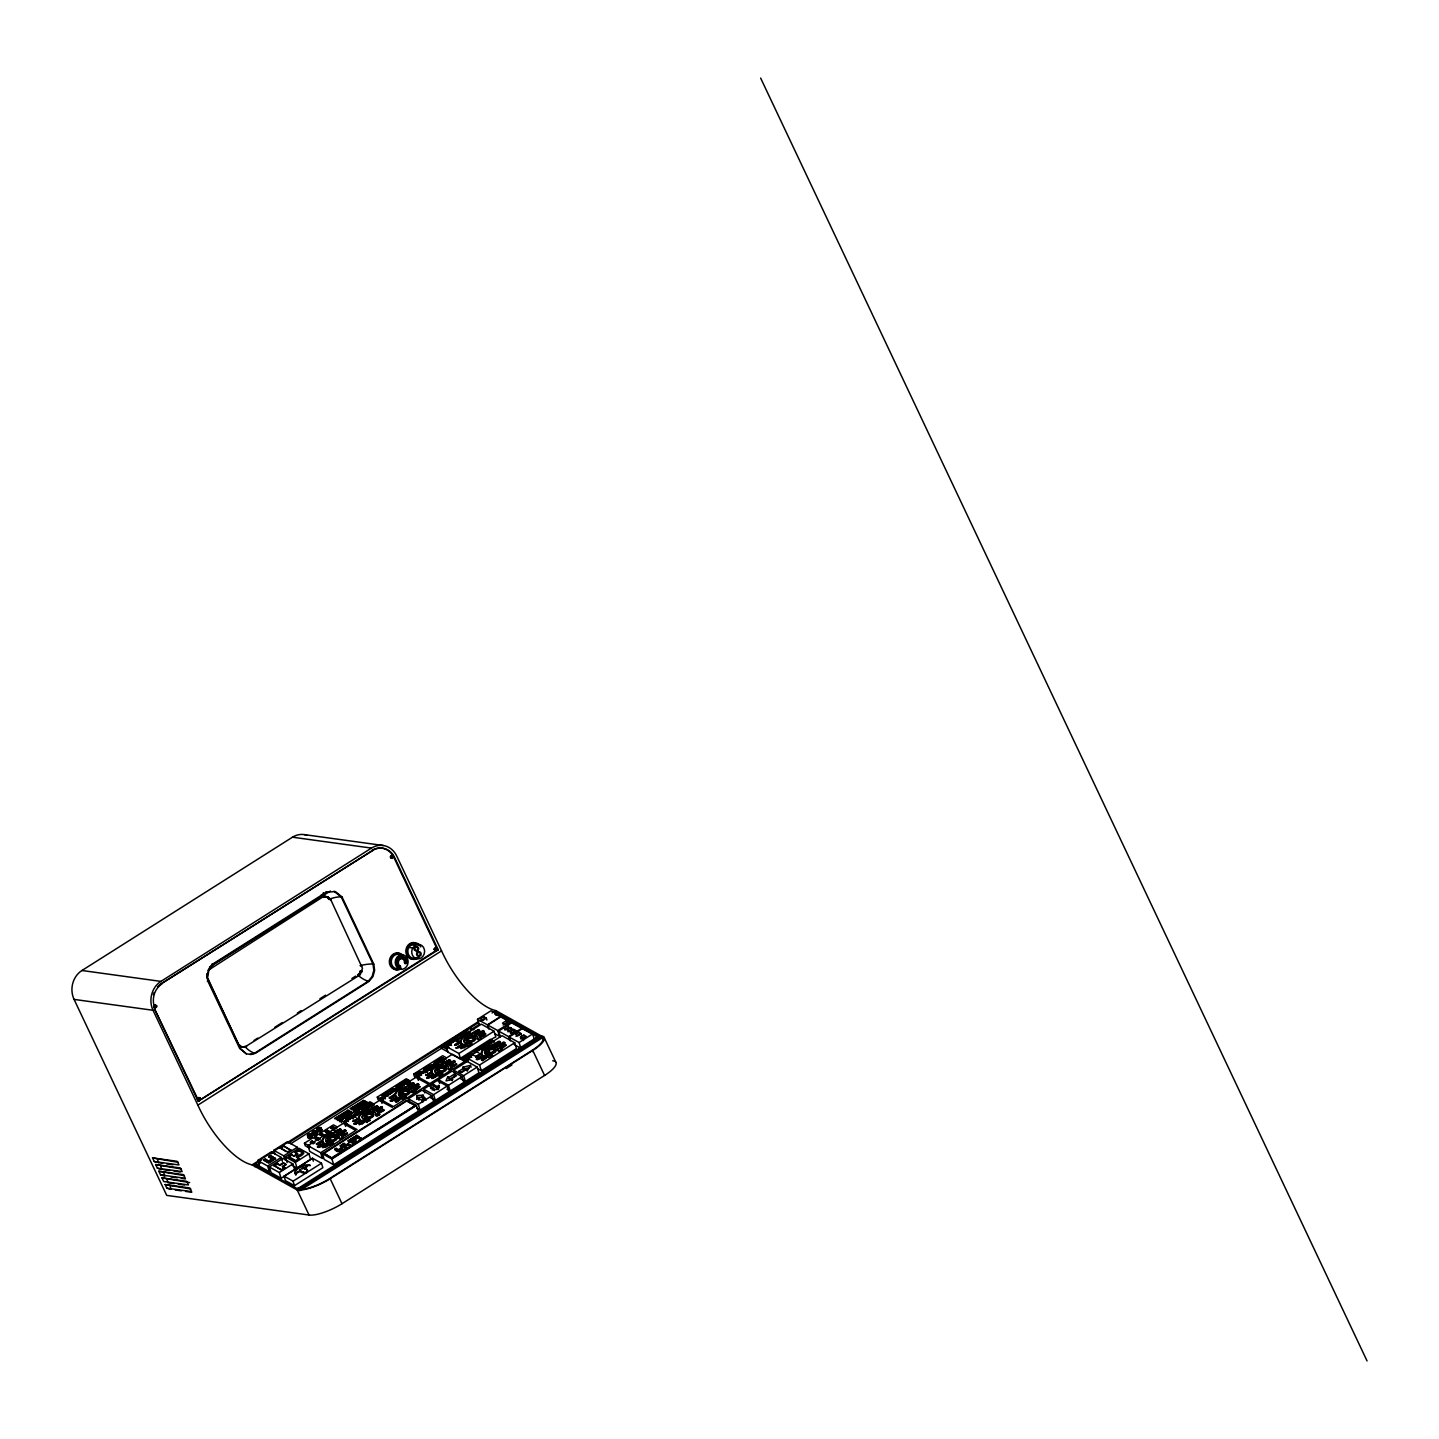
<?xml version="1.0" encoding="UTF-8"?>
<svg xmlns="http://www.w3.org/2000/svg" width="1439" height="1439" viewBox="0 0 1439 1439"><rect width="100%" height="100%" fill="white"/><g stroke="black" fill="none" stroke-linecap="round" stroke-linejoin="round"><path stroke-width="1.5" d="M207.036 976.667L208.727 968.915L212.594 964.166L326.257 892.198L335.359 891.568L342.032 896.965L373.78 964.148L374.644 970.39L372.971 976.541L369.103 981.326L255.423 1053.294L251.285 1054.445L246.339 1053.834L239.665 1048.455L207.918 981.29L207.036 976.667L240.403 1048.599L246.339 1053.834M207.774 976.757L208.835 970.48L213.332 964.238L330.394 891.047M249.864 1054.481L254.649 1053.15L368.312 981.182L372.161 976.415L373.834 970.282L372.989 964.058L341.223 896.893L333.974 891.245M537.556 1037.285C534.013 1040.757 536.297 1035.037 538.42 1037.357M537.682 1038.239L538.456 1036.853L535.794 1038.256M322.588 1140.03C309.637 1147.009 321.185 1144.976 322.624 1139.382A9.983 5.306 -17.3 0 1 333.021 1132.781L340.216 1128.86L341.529 1130.119M322.786 1140.659L322.822 1140.012A9.983 5.306 -17.3 0 1 333.218 1133.428L340.216 1128.86M359.264 1117.563L353.167 1121.431L359.264 1117.563L359.102 1116.286A9.983 5.306 -17.3 0 1 369.499 1109.685L376.694 1105.764C382.54 1107.868 363.977 1113.408 377.809 1106.393M395.419 1093.928C382.45 1100.889 393.998 1098.856 395.437 1093.262A9.983 5.306 -17.3 0 1 405.852 1086.679L413.047 1082.758C418.875 1084.862 400.33 1090.402 414.144 1083.387M395.617 1094.557L395.635 1093.91A9.983 5.306 -17.3 0 1 406.05 1087.326L413.047 1082.758M432.006 1071.515L425.89 1075.383L432.006 1071.515L431.826 1070.22A9.983 5.306 -17.3 0 1 442.241 1063.637L449.418 1059.716L450.731 1060.975M460.84 1040.793C447.871 1047.772 459.419 1045.739 460.858 1040.145A9.983 5.306 -17.3 0 1 471.273 1033.544L478.468 1029.622L479.781 1030.882M461.038 1041.422L461.056 1040.775A9.983 5.306 -17.3 0 1 471.47 1034.191L478.468 1029.622M481.705 1052.952L475.589 1056.82L481.705 1052.952L481.525 1051.657A9.983 5.306 -17.3 0 1 491.94 1045.074L499.117 1041.152C504.963 1043.257 486.4 1048.797 500.232 1041.764M312.677 1132.763L315.033 1133.428L316.526 1131.252A2.284 1.223 -17.3 0 0 313.162 1131.198A2.284 1.223 -17.3 0 0 313.036 1133.284L316.184 1131.378A1.943 1.025 -17.3 0 0 313.342 1131.324A1.943 1.025 -17.3 0 0 313.234 1133.087A1.943 1.025 -17.3 0 0 316.148 1131.899C312.677 1130.281 317.533 1132.655 314.889 1133.446L312.659 1132.691L314.547 1131.396L315.249 1133.338L312.785 1132.403L315.681 1131.899M321.293 1128.752A2.284 1.223 -17.3 0 1 317.839 1130.155A2.284 1.223 -17.3 0 1 317.965 1128.068A2.284 1.223 -17.3 0 1 321.329 1128.122C321.67 1132.151 317.156 1127.618 317.551 1130.065A2.284 1.223 -17.3 0 0 318.81 1131.486A2.284 1.223 -17.3 0 0 321.688 1130.029M426.124 1100.187L422.4 1098.119L421.807 1096.194L423.498 1095.115L417.004 1095.529L416.716 1099.414L418.407 1098.335L422.131 1100.421L422.742 1102.346M433.697 1088.675L429.955 1086.589L433.355 1084.448L437.078 1086.517L438.769 1085.456L438.499 1089.323L431.988 1089.737L433.697 1088.675L434.29 1090.582M206.874 973.627L207.198 977.836L238.532 1044.12L241.41 1046.711L244.486 1047.25L359.534 975.192L362.502 968.339L330.718 899.609L327.84 897.019L323.577 896.191L320.627 896.803L209.626 967.08M153.685 1006.814L155.124 1005.177M495.07 1013.793L495.502 1011.815L538.852 1036.008L297.531 1188.794L254.181 1164.601L261.718 1159.834M303.323 1172.785A2.374 1.259 -17.3 0 0 306.705 1172.497A2.374 1.259 -17.3 0 0 306.993 1170.465A2.86 1.529 -17.3 0 0 304.726 1169.205L305.068 1167.443A4.461 2.374 -17.3 0 1 309.853 1165.194L310.051 1165.842M304.726 1169.205L305.266 1168.072A4.461 2.374 -17.3 0 1 307.011 1166.705M311.346 1135.029L311.382 1134.49A1.943 1.025 -17.3 0 0 308.522 1134.454A1.943 1.025 -17.3 0 0 308.414 1136.216A1.943 1.025 -17.3 0 0 311.346 1135.029L307.892 1136.27M308.27 1135.677L310.23 1136.558L311.705 1134.382A2.284 1.223 -17.3 0 0 308.342 1134.328A2.284 1.223 -17.3 0 0 308.216 1136.414A2.284 1.223 -17.3 0 0 311.669 1135.011L308.54 1134.993L308.63 1136.684A2.105 1.115 -17.3 0 0 308.54 1138.087A2.105 1.115 -17.3 0 0 311.166 1137.817L311.921 1135.479M311.957 1136.288L312.083 1135.749A2.284 1.223 -17.3 0 0 311.184 1135.083M318.253 1130.065A2.105 1.115 -17.3 0 0 318.091 1131.612A2.105 1.115 -17.3 0 0 320.717 1131.324L321.131 1131.054A2.105 1.115 -17.3 0 0 321.599 1129.759L321.545 1129.219M321.581 1130.029L321.706 1129.489A2.284 1.223 -17.3 0 0 318.685 1129.165M154.315 1008.019L153.883 1005.861L155.484 1005.124M301.83 1168.396C304.438 1166.633 305.194 1168.558 301.92 1168.936M447.763 1076.786L446.018 1080.869L452.745 1079.574L451.504 1078.872L456.595 1075.653L454.094 1074.267L449.022 1077.487L447.763 1076.786L449.616 1079.394L454.706 1076.174L454.094 1074.267M299.168 1189.28C301.596 1186.653 294.473 1190.449 298.7 1188.506M464.761 1069.825L462.908 1067.198L470.481 1065.364L467.891 1069.986L466.65 1069.285L461.559 1072.505L459.059 1071.12L464.149 1067.9L464.761 1069.825L459.671 1073.044L459.059 1071.12M300.697 1169.925C298.826 1168.468 300.121 1173.037 300.355 1169.17M198.168 1101.249C202.629 1097.273 198.834 1100.673 198.168 1101.249L438.247 949.812L394.556 857.374A18.437 16.225 -82.1 0 0 372.593 850.503L161.312 983.7A18.437 16.225 -82.1 0 0 157.84 986.614M417.202 957.385A7.285 6.404 -82.1 0 1 408.784 947.402L411.23 944.757A7.285 6.404 -82.1 0 1 417.652 944.793M412.741 947.941L415.187 945.297A7.285 6.404 -82.1 0 1 424.433 949.776L424.595 951.647A7.285 6.404 -82.1 0 1 414.738 957.888L413.443 956.719A7.285 6.404 -82.1 0 1 412.741 947.941L408.784 947.402M436.251 950.495L436.826 948.355L393.8 857.266A18.437 16.225 -82.1 0 0 371.856 850.395M208.133 970.336L322.606 897.073L326.329 896.551M255.566 1166.22L257.851 1164.799L255.423 1166.327M496.995 1015.286L496.941 1013.65L495.771 1015.179M320.789 1131.558L321.652 1129.183M391.462 855.486C387.163 859.874 396.84 851.618 390.437 857.392M392.379 858.166C395.527 854.604 387.775 858.471 392.415 858.381M317.857 1129.057L321.005 1129.489L317.461 1129.561M313.864 1132.925A2.105 1.115 -17.3 0 0 313.126 1134.651A2.105 1.115 -17.3 0 0 315.914 1134.454L316.328 1134.184A2.105 1.115 -17.3 0 0 315.573 1132.457M311.184 1137.655L311.633 1137.368A2.105 1.115 -17.3 0 0 311.561 1135.911M316.004 1134.526L316.544 1132.511M555.238 1061.622A26.298 7.465 -25.3 0 1 544.59 1075.455L341.996 1203.724A26.298 7.465 -25.3 0 1 309.043 1215.02L166.726 1195.395L74.073 999.403A21.225 18.671 -82.1 0 1 81.951 970.498L292.495 837.192A21.225 18.671 -82.1 0 1 306.759 835.178M160.916 981.398L371.46 848.093A21.225 18.671 -82.1 0 1 396.714 855.989L441.557 950.855A61.805 23.636 57.7 0 0 495.825 1010.592L540.902 1035.738A26.298 7.465 -25.3 0 1 532.772 1050.452L330.179 1178.721A26.298 7.465 -25.3 0 1 297.225 1190.017L252.131 1164.87A61.805 23.636 57.7 0 1 197.88 1105.134L153.038 1010.286A21.225 18.671 -82.1 0 1 160.916 981.398L81.951 970.498M161.312 983.7L372.593 850.503M153.757 1007.246L156.563 1005.753L155.106 1005.07M156.347 1006.059C151.185 1011.131 160.718 1004.008 154.639 1008.181M154.297 1007.642L156.725 1006.113M390.617 857.752L393.405 856.259L392.056 858.328M254.073 1040.433L257.833 1038.059M274.777 1027.338L282.296 1022.571M297.351 1013.038L301.111 1010.646M319.926 998.738L325.574 995.176M351.907 978.484L355.667 976.11M396.66 965.515A5.702 5.019 -82.1 0 0 397.883 966.828L400.618 967.044L400.186 966.127A4.047 3.544 -82.1 0 1 398.567 961.216A4.047 3.544 -82.1 0 1 402.722 958.572A4.047 3.544 -82.1 0 1 405.42 962.817L405.852 963.716L406.733 961.989A5.702 5.019 -82.1 0 0 399.376 957.205A5.702 5.019 -82.1 0 0 398.873 966.954L400.618 967.044M404.863 963.59L407.165 962.889M198.816 1097.507C202.791 1098.209 194.733 1101.087 198.816 1097.615M435.657 947.653C429.002 951.827 443.212 946.646 434.848 950.495M198.906 1101.339L154.477 1008.811L197.629 1100.044L200.255 1098.191M197.629 1100.044L200.417 1098.551M199.697 1100.205L435.909 950.657M197.88 1105.134L441.557 950.855M477.496 1019.316L491.059 1010.718L501.006 1016.276L487.443 1024.856L477.496 1019.316L479.277 1025.072M486.31 1018.164L483.828 1016.779L480.428 1018.938L482.91 1020.323L486.31 1018.164L486.904 1020.089M257.707 1160.482L267.654 1166.04L269.453 1171.778L259.506 1166.238L257.707 1160.482L271.287 1151.884L281.235 1157.442L282.422 1161.273M274.957 1154.15L273.77 1150.319L287.35 1141.721L297.279 1147.261L298.485 1151.11M252.131 1164.87L280.479 1146.937M284.256 1144.545L478.809 1021.348M492.048 1012.984L495.825 1010.592M285.893 1151.542L280.101 1147.782L283.501 1145.642L291.146 1150.445M440.982 1045.973L446.845 1049.265L447.655 1051.819L441.773 1048.527L440.982 1045.973L469.977 1027.626L473.899 1029.802M271.162 1153.862L274.921 1151.47M288.124 1143.124L478.539 1022.553M481.022 1020.845L484.421 1018.704L483.828 1016.779M280.299 1148.43L283.699 1146.271L289.293 1149.401M442.618 1045.811L445.532 1045.29L443.914 1047.07L442.618 1045.811L443.914 1047.07M447.007 1045.559L444.291 1047.268L447.007 1045.559L445.335 1044.102L447.151 1042.951L451.558 1045.416M451.54 1042.681L450.065 1041.872L448.248 1043.005L449.867 1041.224C452.062 1044.858 456.954 1037.663 451.342 1042.052M450.767 1040.649L453.681 1040.127L452.08 1041.908L450.767 1040.649L452.08 1041.908M453.483 1038.94C461.577 1042.627 449.849 1039.893 455.3 1037.789L456.972 1039.246L457.674 1038.023L456.217 1037.213L458.016 1036.062L461.164 1038.346M462.962 1037.195L459.832 1034.911L461.649 1033.778L464.221 1034.659L462.549 1033.202L464.365 1032.051L466.038 1033.508L466.74 1032.303L465.265 1031.475L467.081 1030.324L470.211 1032.608M273.86 1159.906L268.769 1163.144L263.787 1160.356L265.28 1158.647C268.032 1163.989 277.133 1158.233 268.679 1156.506L270.37 1155.427L275.551 1158.845L270.37 1155.427M442.816 1046.459L445.73 1045.919M445.532 1044.732L447.349 1043.581L450.281 1045.218M450.965 1041.296L453.879 1040.757M453.681 1039.57L455.497 1038.418L456.972 1039.246M456.217 1037.213L458.016 1036.062M460.03 1035.558L461.847 1034.407L463.322 1035.235M462.549 1033.202L466.038 1033.508M465.265 1031.475L467.081 1030.324M263.787 1160.356L265.478 1159.294L269.219 1161.363M268.679 1156.506L270.568 1156.057M443.716 1046.423L445.532 1045.29M451.882 1041.26L453.681 1040.127M254.181 1164.601L254.775 1166.525L260.459 1162.928M290.696 1143.771L441.953 1048.006M456.775 1038.598L457.674 1038.023M463.106 1034.587L464.024 1034.011M465.84 1032.86L466.74 1032.303M470.319 1030.054L479.781 1024.064M255.656 1166.471L258.085 1164.924L256.933 1166.453M481.058 1048.815L479.583 1047.448L460.678 1059.248L448.015 1052.179L446.234 1046.423L481.399 1024.172L494.045 1031.223L495.843 1036.979C488.774 1039.246 482.605 1050.362 482.173 1045.595M448.464 1046.369L447.565 1046.944L448.266 1045.739M456.433 1040.577L460.966 1037.699M464.581 1035.414L468.215 1033.112M458.807 1040.271L456.99 1041.422L458.609 1039.624M312.281 1136.378L312.029 1135.443A2.284 1.223 -17.3 0 0 311.13 1134.867L308.306 1136.648L307.838 1135.821L310.176 1134.454L310.842 1136.234M269.021 1160.733L272.403 1158.575M308.054 1136.486L311.184 1134.831M312.857 1133.356L315.986 1132.025M318.253 1130.424L320.807 1128.572M364.355 1100.763L350.037 1108.839L363.527 1100.295L369.283 1103.515M318.361 1130.352L321.095 1128.626L317.839 1129.741M308.648 1136.756L311.561 1135.353L309.961 1134.957A2.284 1.223 -17.3 0 0 307.748 1136.666A2.284 1.223 -17.3 0 0 309.439 1137.727A2.284 1.223 -17.3 0 0 312.065 1136.288M263.589 1159.726L268.571 1162.496L275.353 1158.197M365.182 1101.213L351.692 1109.757L365.992 1101.68M307.838 1135.821L310.069 1136.576L311.4 1135.227M280.101 1147.782L287.566 1151.955L290.948 1149.797M454.742 1044.642L455.857 1045.272L460.786 1042.142L462.153 1044.408L457.602 1047.286M484.224 1031.673L478.575 1035.253L484.224 1031.673L483.198 1031.097L477.64 1034.605L474.852 1034.011L479.583 1030.252M487.803 1025.036L501.366 1016.438L511.313 1021.978L497.732 1030.576L487.803 1025.036L488.99 1028.867M366.819 1102.13L353.328 1110.674L367.647 1102.598M460.786 1042.142L455.857 1045.272M474.852 1034.011L478.126 1031.925M267.654 1166.04L281.235 1157.442M273.77 1150.319L283.717 1155.859L297.279 1147.261M309.169 1147.944L305.248 1145.768L304.456 1143.214L333.452 1124.848L337.374 1127.043M341.727 1122.672L340.935 1120.118L369.931 1101.752L373.852 1103.947M392.289 1107.364L378.079 1099.666L377.288 1097.112L406.284 1078.746L410.187 1080.923M415.961 1077.289L380.813 1099.558L393.459 1106.627L428.624 1084.358L414.468 1076.624L413.677 1074.07L442.654 1055.704L446.576 1057.899M456.091 1048.258L461.955 1043.779M474.654 1033.364L477.442 1033.957L483 1030.45L484.026 1031.026M352.897 1112.905L339.46 1121.413L340.288 1121.862M354.983 1111.592L368.456 1103.047M317.389 1140.156L314.26 1137.889L316.058 1136.738L320.465 1139.202M321.706 1133.932L319.89 1135.083L321.509 1133.302L324.638 1135.569L321.509 1133.302M330.61 1131.899L328.272 1133.284L325.322 1131.648L326.941 1129.849L330.071 1132.133L326.941 1129.849M336.78 1128.878L333.848 1127.223L330.754 1128.194L332.373 1126.413L333.308 1127.457L332.373 1126.413M346.961 1119.686L344.245 1121.413L346.961 1119.686L345.288 1118.229L347.105 1117.078L350.037 1118.715M353.526 1119.038L349.119 1116.574L350.738 1114.793C352.933 1118.427 357.825 1111.214 352.195 1115.603M355.253 1111.915C363.348 1115.621 351.62 1112.887 357.07 1110.764L359.642 1111.663L357.987 1110.206L359.786 1109.055L364.193 1111.502M364.175 1108.785L360.703 1108.48L362.502 1107.328L364.175 1108.785L366.226 1107.49L367.682 1108.318L365.65 1109.613L367.682 1108.318M383.314 1096.68L380.598 1098.407L383.314 1096.68L381.641 1095.223L383.458 1094.072C391.552 1095.457 379.015 1100.241 386.389 1095.709M387.487 1095.781L384.357 1093.496L386.174 1092.345L388.746 1093.244L387.073 1091.769L388.89 1090.636C396.984 1092.021 384.447 1096.788 391.822 1092.273M390.706 1089.485L393.638 1091.122L396.355 1089.395L393.836 1091.751L390.706 1089.485L392.505 1088.334L394.178 1089.791L396.894 1088.064L399.844 1089.719M402.29 1086.409L399.269 1088.316L396.337 1086.679L397.955 1084.898L400.528 1085.779L398.855 1084.322L400.672 1083.171L403.801 1085.456L400.672 1083.171M405.061 1082.901L401.571 1082.596L403.388 1081.444L405.96 1082.344L404.287 1080.869L406.104 1079.736C414.198 1081.121 401.661 1085.887 409.036 1081.373M418.785 1074.214L415.313 1073.908L417.112 1072.757L418.785 1074.214L421.501 1072.487L422.976 1073.314L421.303 1071.857L418.587 1073.566M418.03 1072.181L420.943 1071.641L419.325 1073.44L418.03 1072.181L419.325 1073.44M425.135 1070.202L422.418 1071.911L425.135 1070.202L423.462 1068.745L425.278 1067.594C433.373 1068.979 420.836 1073.746 428.21 1069.231M426.178 1067.019L429.092 1066.479L427.491 1068.278L426.178 1067.019L427.491 1068.278M434.344 1061.856L437.258 1061.316L435.639 1063.115L434.344 1061.856L435.639 1063.115M437.06 1060.129L439.974 1059.608L438.355 1061.388L437.06 1060.129L438.355 1061.388M439.776 1058.42L442.69 1057.881L441.071 1059.662L439.776 1058.42L441.071 1059.662M360.865 1108.839L364.229 1106.717M269.363 1166.993L282.925 1158.395L292.872 1163.935L294.671 1169.691L281.091 1178.289L271.144 1172.731L269.363 1166.993L279.31 1172.533L281.091 1178.289M287.17 1162.586L285.39 1156.848L298.952 1148.25L308.899 1153.79L310.68 1159.546L297.118 1168.144L292.135 1165.374M314.457 1138.519L316.256 1137.368L319.206 1139.022M325.322 1131.648L327.139 1130.496M330.754 1128.194L332.571 1127.043M345.486 1118.876L347.303 1117.725L350.253 1119.362M349.119 1116.574L350.936 1115.423L352.393 1116.25M355.469 1112.563L357.268 1111.412L358.743 1112.239M357.987 1110.206L359.786 1109.055M381.839 1095.852L383.655 1094.719L386.587 1096.356M384.555 1094.144L386.372 1092.992L387.846 1093.802M387.073 1091.769L389.088 1091.266L392.02 1092.903M390.904 1090.114L392.703 1088.981L394.178 1089.791M396.337 1086.679L398.153 1085.528L399.61 1086.355M398.855 1084.322L400.869 1083.819M404.287 1080.869L406.302 1080.365L409.234 1082.002M418.227 1072.828L421.141 1072.289M423.66 1069.375L425.476 1068.224L428.408 1069.861M426.376 1067.648L429.29 1067.126M434.542 1062.486L437.456 1061.964M437.258 1060.777L440.172 1060.237M439.974 1059.05L442.888 1058.51M455.893 1047.61L456.936 1048.186L463.106 1044.282L465.786 1044.93L462.692 1047.664M330.556 1127.564L333.111 1126.827M366.154 1106.663L370.489 1103.155L374.158 1105.206L372.359 1106.339L370.147 1105.116L369.445 1106.339L370.147 1105.116M419.127 1072.792L420.943 1071.641M427.275 1067.63L429.092 1066.479M435.441 1062.468L437.258 1061.316M438.158 1060.741L439.974 1059.608M440.874 1059.032L442.69 1057.881M458.663 1047.844L463.304 1044.93L465.984 1045.577M310.284 1142.152L312.101 1141.001L315.033 1142.638L313.216 1143.789L310.482 1142.782L312.101 1141.001M358.545 1111.592L359.444 1111.016M363.977 1108.156L370.489 1103.155M387.631 1093.172L388.548 1092.597M393.98 1089.161L396.696 1087.434L399.646 1089.071L397.83 1090.222L396.355 1089.395M399.412 1085.708L400.33 1085.132M404.863 1082.272L405.762 1081.696M427.653 1067.828C440.496 1075.059 417.778 1066.101 432.186 1064.968L435.315 1067.252M433.085 1064.392C448.536 1058.079 426.034 1064.626 436.017 1066.029L438.032 1065.526M443.05 1058.079L438.715 1061.586L443.05 1058.079L446 1059.716M282.368 1166.148L285.048 1168.18L281.648 1170.321L274.004 1165.536L277.385 1163.378L280.083 1165.41L283.465 1163.252L285.947 1164.655L282.566 1166.795L285.947 1164.655M296.686 1157.082L299.366 1159.114L295.984 1161.255L288.519 1157.1L291.721 1154.312C293.628 1158.395 301.309 1153.538 295.103 1152.171L298.503 1150.013C315.141 1153.179 283.195 1163.324 303.467 1152.783M334.963 1130.011L332.229 1129.021L333.848 1127.223M427.851 1068.475L432.186 1064.968M274.201 1166.166L277.583 1164.025L280.083 1165.41M288.519 1157.1L291.919 1154.959L294.401 1156.344M295.103 1152.171L298.7 1150.66L303.665 1153.43M444.381 1061.514L441.071 1060.219L444.183 1060.867M461.056 1048.689L465.786 1044.93M485.716 1034.191L479.835 1036.8L484.565 1033.04C489.8 1035.271 470.445 1041.332 485.519 1033.562M319.692 1134.436L322.624 1136.091L324.441 1134.939M325.124 1131L328.074 1132.637L329.873 1131.486M347.321 1120.441C347.698 1119.434 349.551 1122.69 347.519 1121.089M354.57 1115.855L353.868 1117.06L354.57 1115.855L356.242 1117.312M358.203 1113.552L360.919 1111.843L362.394 1112.653M396.139 1086.031L399.071 1087.686L403.604 1084.808M420.26 1075.041L422.778 1072.667M430.927 1067.504C433.751 1066.929 428.912 1068.134 432.402 1068.332M436.575 1064.698L437.276 1063.493L438.751 1064.32M307.982 1145.66L343.148 1123.409L355.811 1130.46L320.645 1152.729L307.982 1145.66L309.763 1151.416L322.426 1158.485L320.645 1152.729M345.648 1126.413L344.461 1122.564L379.626 1100.313M417.184 1076.516L452.35 1054.265L465.013 1061.316L429.847 1083.585L417.184 1076.516L418.389 1080.347M460.84 1048.06L467.333 1045.074C468.52 1047.844 474.276 1044.192 470.481 1043.077A7.069 3.759 -17.3 0 1 463.898 1040.181A7.069 3.759 -17.3 0 1 472.01 1035.055A7.069 3.759 -17.3 0 1 477.28 1038.778L478.755 1040.127M508.381 1022.356L505.88 1020.971L502.499 1023.129L504.981 1024.514L508.381 1022.356L508.974 1024.28M463.826 1048.06L467.531 1045.721L468.808 1046.441M279.885 1164.763L283.267 1162.622L285.749 1164.007M294.204 1155.697L297.585 1153.556M328.991 1133.68L330.808 1132.547M408.694 1083.333L410.709 1082.83M468.61 1045.793L471.776 1043.797M478.557 1039.498L481.453 1038.418L480.176 1037.699M503.092 1025.036L506.474 1022.895L505.88 1020.971M446.234 1046.423L458.897 1053.492L494.045 1031.223M359.3 1116.916A9.983 5.306 -17.3 0 1 369.697 1110.332L376.892 1106.411L378.007 1107.023M432.024 1070.868A9.983 5.306 -17.3 0 1 442.439 1064.284L449.418 1059.716M316.49 1143.897L317.605 1144.509L322.534 1141.379C328.632 1145.84 307.334 1151.002 323.703 1143.016M345.99 1130.91L340.323 1134.49L345.99 1130.91L344.946 1130.334L339.388 1133.842L336.6 1133.248L341.331 1129.489M352.969 1120.801L354.084 1121.413L359.013 1118.283C365.11 1122.744 343.813 1127.906 360.182 1119.92M389.303 1097.777L390.419 1098.407L395.347 1095.277C401.463 1099.738 380.148 1104.882 396.534 1096.896M425.692 1074.735L426.807 1075.365L431.736 1072.235C437.852 1076.696 416.537 1081.858 432.923 1073.872M455.192 1061.766L449.544 1065.346L455.192 1061.766L454.166 1061.173L448.608 1064.698L445.802 1064.105L450.533 1060.345M322.534 1141.379L317.605 1144.509M336.6 1133.248L339.874 1131.162M359.013 1118.283L354.084 1121.413M395.347 1095.277L390.419 1098.407M431.736 1072.235L426.807 1075.365M445.802 1064.105L449.094 1062.018M498.631 1031.079L512.212 1022.481L522.141 1028.022L508.579 1036.62L498.631 1031.079L500.412 1036.817M507.733 1026.043L508.327 1027.968L504.945 1030.108L504.352 1028.201L507.733 1026.043L510.827 1029.353M274.004 1165.536L281.45 1169.691L284.85 1167.551M288.322 1156.452L295.786 1160.625L299.168 1158.467M336.402 1132.601L339.19 1133.213L344.748 1129.687L345.792 1130.263M372.881 1109.505L375.669 1110.117L381.227 1106.591L382.27 1107.167L378.691 1110.206M409.216 1086.499L412.022 1087.093L417.58 1083.585C423.264 1085.797 403.028 1092.147 418.605 1084.161M445.604 1063.457L448.41 1064.051L453.951 1060.543L454.994 1061.119M373.079 1110.153L375.867 1110.746L381.425 1107.239L382.468 1107.814M409.413 1087.147L412.22 1087.74L417.778 1084.215L418.803 1084.79M279.31 1172.533L292.872 1163.935M285.39 1156.848L295.319 1162.388L308.899 1153.79M317.641 1146.847L318.685 1147.423L324.854 1143.519C334.927 1144.437 313.054 1151.83 327.534 1144.167M354.12 1123.751L355.163 1124.327L361.333 1120.423L364.013 1121.071L360.919 1123.805M377.738 1112.041L376.604 1110.746L382.27 1107.167M390.473 1100.745L391.498 1101.321L397.668 1097.417C407.759 1098.317 385.868 1105.728 400.366 1098.065M426.861 1077.703L427.887 1078.279L434.056 1074.375C444.129 1075.275 422.257 1082.686 436.737 1075.023M327.732 1144.814L325.052 1144.167L318.685 1147.423M364.211 1121.718L361.531 1121.071L355.163 1124.327M400.564 1098.694L397.866 1098.047L391.498 1101.321M436.934 1075.67L434.254 1075.005L427.887 1078.279M466.272 1062.324L462.351 1060.147L461.559 1057.593L490.555 1039.228L494.476 1041.422M510.215 1027.428L506.834 1029.587L504.352 1028.201M481.759 1046.621L480.518 1047.412L481.561 1045.991L483.216 1047.448L481.561 1045.991M510.845 1027.788L511.439 1029.694L508.039 1031.853L507.445 1029.928L510.845 1027.788L513.921 1031.079M347.267 1132.799L341.385 1135.407L347.465 1133.428L341.924 1136.936L347.465 1133.428M359.282 1124.848L364.013 1121.071M383.943 1110.35L382.81 1109.181L377.863 1112.311L383.943 1110.35L380.256 1112.671M419.145 1086.175C402.488 1097.651 428.606 1080.023 416.591 1089.665M456.469 1063.655L450.605 1066.245L456.667 1064.284L451.127 1067.792L456.667 1064.284M462.585 1057.989L465.499 1058.672L464.437 1056.82L467.333 1057.503L465.876 1056.694M466.488 1056.298C468.251 1057.809 465.193 1052.557 471.74 1057.233M469.762 1054.211L471.219 1055.039L468.52 1055.003L471.255 1055.992M478.557 1048.869L480.878 1048.707L479.655 1049.481L478.36 1048.24L479.655 1049.481M482.371 1046.243L485.68 1045.883L483.594 1045.451M490.285 1045.703L486.076 1043.887L488.774 1043.923L487.299 1043.113M487.911 1042.717C491.904 1044.03 485.267 1042.034 489.152 1041.944L491.239 1042.376L489.152 1041.944M479.457 1048.851L480.68 1048.078M322.606 1147.297L329.081 1144.311C330.268 1147.081 336.024 1143.429 332.247 1142.314A7.069 3.759 -17.3 0 1 325.646 1139.418A7.069 3.759 -17.3 0 1 333.758 1134.292A7.069 3.759 -17.3 0 1 339.028 1138.015C340.18 1140.677 345.378 1137.386 341.727 1136.306M359.084 1124.201L365.56 1121.215L367.053 1122.582M373.025 1111.897A7.069 3.759 -17.3 0 1 375.705 1115.549L377 1116.286L379.698 1114.577L378.205 1113.21L383.745 1109.703M395.419 1101.195L401.895 1098.209L403.388 1099.558M414.738 1090.834L420.08 1086.697M431.808 1078.153L438.283 1075.167C439.471 1077.937 445.245 1074.285 441.449 1073.17A7.069 3.759 -17.3 0 1 434.848 1070.274A7.069 3.759 -17.3 0 1 442.978 1065.148A7.069 3.759 -17.3 0 1 448.231 1068.871C449.382 1071.533 454.598 1068.242 450.929 1067.162M465.912 1057.647L465.499 1058.672M471.021 1054.391L474.906 1052.7M477.172 1050.506L475.697 1049.697L477.172 1050.506L480.86 1048.168M325.592 1147.297L329.279 1144.958L330.574 1145.678M362.052 1124.201L365.56 1121.215M395.617 1101.824L396.552 1102.346L401.895 1098.209M468.089 1061.784L466.884 1057.953L502.049 1035.684L514.712 1042.753L516.493 1048.509L481.346 1070.76L477.712 1068.745M330.376 1145.03L333.524 1143.034M340.323 1138.735L343.022 1137.026M366.837 1121.934L370.201 1120.567L368.924 1119.848A7.069 3.759 -17.3 0 1 363.204 1115.261M370.003 1119.938L368.726 1119.218A7.069 3.759 -17.3 0 1 362.124 1116.322A7.069 3.759 -17.3 0 1 370.237 1111.196A7.069 3.759 -17.3 0 1 375.507 1114.919L379.698 1114.577M403.19 1098.928L406.553 1097.561L405.258 1096.842A7.069 3.759 -17.3 0 1 398.657 1094.755A7.069 3.759 -17.3 0 1 403.981 1089.449M406.356 1096.932L405.061 1096.212A7.069 3.759 -17.3 0 1 398.459 1093.316A7.069 3.759 -17.3 0 1 406.589 1088.172A7.069 3.759 -17.3 0 1 411.842 1091.913L416.033 1091.553M439.579 1075.886L442.744 1073.89M449.526 1069.591L452.224 1067.882M507.445 1029.928L509.946 1031.313L513.327 1029.173M462.8 1058.636L467.207 1061.083L468.43 1060.309L466.758 1058.852L470.823 1057.251M472.496 1055.219L474.582 1055.65M484.691 1048.258L487.155 1046.711M490.735 1043.887L491.958 1043.095M513.957 1029.515L510.557 1031.673L513.039 1033.058L516.439 1030.9L517.033 1032.824L513.957 1029.515L516.439 1030.9M466.956 1059.5L470.661 1057.161M284.059 1176.149L312.425 1158.179L321.473 1163.234L322.858 1167.695L294.473 1185.664L285.444 1180.628L284.059 1176.149L293.088 1181.185L294.473 1185.664M468.43 1060.309L467.207 1061.083M409.539 1102.634L408.352 1098.784L421.915 1090.204L431.862 1095.745L433.661 1101.501L420.08 1110.099L416.77 1108.246M424.811 1092.956L423.624 1089.125L437.204 1080.527L447.151 1086.067L448.932 1091.823L435.351 1100.421L430.387 1097.651M439.686 1083.531L438.499 1079.7L452.062 1071.102L462.009 1076.66L463.808 1082.416L450.227 1090.996L446.917 1089.143M454.832 1073.944L453.645 1070.112L467.207 1061.514L477.154 1067.072L478.953 1072.828L465.373 1081.409L460.408 1078.638M511.151 1033.58L514.55 1031.439M322.426 1153.736L406.949 1100.223L416.447 1105.512L418.227 1111.268L333.722 1164.781L324.225 1159.474L322.426 1153.736L331.923 1159.025L333.722 1164.781M481.723 1052.305A9.983 5.306 -17.3 0 1 492.138 1045.703L499.315 1041.8L500.43 1042.412M323.631 1153.574L406.769 1100.943L415.241 1105.674L332.103 1158.305L323.433 1152.927L332.103 1158.305M475.392 1056.172L476.507 1056.802L481.435 1053.672C487.551 1058.133 466.236 1063.277 482.623 1055.291M481.435 1053.672L476.507 1056.802M510.323 1040.829L509.136 1036.997L522.699 1028.399L532.646 1033.939L534.427 1039.695M495.304 1044.894L498.11 1045.487L503.65 1041.98C509.352 1044.192 489.116 1050.542 504.693 1042.556M518.849 1032.321L515.468 1034.461L517.95 1035.846L521.35 1033.706L518.849 1032.321L521.943 1035.612M334.891 1149.113L336.132 1148.34L337.248 1148.97L334.891 1149.113L335.287 1150.391L337.643 1150.247M343.291 1146.955L340.701 1146.991L340.306 1145.714L341.547 1144.922L343.291 1146.955L344.533 1146.181L342.77 1144.149L344.011 1143.357L346.673 1145.912L344.011 1143.357M351.134 1142.008L348.544 1142.026L348.13 1140.749L349.371 1139.976L351.134 1142.008L352.357 1141.217L350.612 1139.184L351.836 1138.411L354.102 1139.67L351.638 1141.235L352.033 1142.512M356.027 1138.897L353.436 1138.933L353.041 1137.655L354.264 1136.864L356.027 1138.897L357.25 1138.123L355.505 1136.091L356.746 1135.299L361.657 1139.112L356.746 1135.299M430.549 1088.514L433.948 1086.355L437.672 1088.442L439.381 1087.362L438.769 1085.456M495.502 1045.541L498.308 1046.135L503.848 1042.609L504.891 1043.185M476.561 1059.14L477.586 1059.716L483.756 1055.812C493.829 1056.712 471.956 1064.123 486.436 1056.46M342.896 1145.678L344.407 1144.635M350.72 1140.731L352.231 1139.688L351.836 1138.411M355.631 1137.619L357.142 1136.576M480.878 1058.402L483.954 1056.442L486.634 1057.089M516.061 1036.386L519.443 1034.227M341.241 1149.311L337.553 1151.65L337.158 1150.373L340.845 1148.034L343.525 1150.588L340.845 1148.034M343.813 1146.181L346.457 1148.718L343.813 1146.181L346.277 1144.617M348.31 1143.339L347.483 1145.39L348.31 1143.339L350.972 1145.876M360.416 1139.886L357.771 1137.35L355.289 1138.915L353.041 1137.655M505.233 1044.552C488.558 1056.046 514.694 1038.4 502.679 1048.06M339.712 1151.398L340.539 1149.329L343.13 1149.311M422.4 1098.119L424.091 1097.04L417.598 1097.453L417.004 1095.529M481.507 1059.59L487.983 1056.604L489.476 1057.953M500.628 1048.599C502.643 1051.891 499.549 1045.487 506.168 1045.092M481.705 1060.219L482.641 1060.741L487.983 1056.604M293.088 1181.185L321.473 1163.234M337.158 1150.373L339.406 1151.632L340.935 1150.606L340.539 1149.329M340.306 1145.714L344.838 1148.232L346.062 1147.441M347.087 1144.113L349.335 1145.372L350.576 1144.599M355.127 1141.703L356.368 1140.929L353.994 1141.073L355.523 1142.98M360.02 1138.609L361.261 1137.835M520.432 1037.231L523.832 1035.091L526.314 1036.476L522.915 1038.616L520.432 1037.231L521.026 1039.156L524.426 1036.997L523.832 1035.091M489.278 1057.323L492.642 1055.956L491.347 1055.237A7.069 3.759 -17.3 0 1 484.745 1053.15A7.069 3.759 -17.3 0 1 490.069 1047.844M492.444 1055.309L491.149 1054.589A7.069 3.759 -17.3 0 1 484.547 1051.711A7.069 3.759 -17.3 0 1 492.678 1046.567A7.069 3.759 -17.3 0 1 497.93 1050.308L499.225 1051.028L501.923 1049.319M331.905 1157.658L415.241 1105.674M422.131 1100.421L425.53 1098.281L421.807 1096.194M466.884 1057.953L479.547 1065.022L514.712 1042.753M331.923 1159.025L416.447 1105.512M408.352 1098.784L418.299 1104.343L431.862 1095.745M423.624 1089.125L433.571 1094.665L447.151 1086.067M438.499 1079.7L448.446 1085.258L462.009 1076.66M453.645 1070.112L463.592 1075.67L477.154 1067.072M509.136 1036.997L519.083 1042.538L532.646 1033.939M514.227 1044.588L520.864 1048.294L531.045 1041.854M540.902 1035.738L297.225 1190.017L309.043 1215.02M298.916 1189.423L541.262 1036.692A25.021 7.105 -25.3 0 1 532.124 1050.38L329.585 1178.631A25.021 7.105 -25.3 0 1 299.942 1189.495L298.916 1189.423L299.564 1190.79L541.909 1038.059A25.021 7.105 -25.3 0 1 543.564 1039.3M303.431 1187.319L307.227 1184.927M312.893 1181.329L320.447 1176.544M324.243 1174.152L343.148 1162.172M346.925 1159.78L354.48 1154.995M358.257 1152.603L365.83 1147.818M369.607 1145.408L409.306 1120.279M414.99 1116.682L422.544 1111.897M426.322 1109.505L445.227 1097.525M449.022 1095.133L456.577 1090.348M460.354 1087.956L467.927 1083.171M471.704 1080.779L477.37 1077.181M483.054 1073.584L500.07 1062.827M503.848 1060.417L511.403 1055.632M515.18 1053.24L522.753 1048.455M526.53 1046.063L535.992 1040.073M506.276 1068.529L511.96 1064.932M307.874 1136.198L311.543 1135.029M314.386 1133.5L316.094 1131.558L313.882 1133.662L312.677 1133.087L314.997 1131.324L315.519 1132.619M311.508 1135.425L309.565 1136.63M254.775 1166.525L256.052 1165.77M436.539 950.262L438.247 949.812M494.692 1013.847L496.905 1014.153M315.429 1131.342L316.31 1131.827L313.468 1133.626L313.018 1132.115L314.242 1131.54M463.502 1069.123L469.186 1067.738M319.044 1128.41L321.185 1128.949L317.497 1129.939L319.926 1128.482M495.628 1014.171L538.276 1037.303M256.718 1167.173L258.354 1166.31L258.085 1164.924M391.426 855.27L392.523 855.324M436.269 950.711L435.19 950.657M306.777 1172.443L306.579 1171.814A2.374 1.259 -17.3 0 1 303.251 1172.066A2.86 1.529 -17.3 0 1 300.985 1170.806L299.132 1171.202A4.461 2.374 -17.3 0 0 295.661 1174.17L295.858 1174.818A4.461 2.374 -17.3 0 1 299.33 1171.832L301.183 1171.454A2.86 1.529 -17.3 0 0 301.255 1172.03M327.013 892.27L326.257 892.198A29.284 11.836 62.5 0 0 325.538 892.216M213.332 964.238L212.594 964.166A29.284 10.487 53 0 0 211.875 964.184M342.032 896.965L341.223 896.893A29.284 9.192 -29.8 0 0 328.74 899.339L330.718 899.609M373.78 964.148L372.989 964.058A29.284 7.393 -20.9 0 0 360.074 965.641L362.052 965.911M323.577 896.191L327.84 897.019M304.366 834.62L383.332 845.502M292.495 837.192L371.46 848.093M322.786 896.209L324.764 896.479M322.012 896.335L323.991 896.605M328.542 897.396L325.124 896.479M321.239 896.551L323.217 896.821M329.189 897.864L327.211 897.594L329.783 898.422M322.606 897.073L320.627 896.803A29.284 11.836 62.5 0 1 321.617 894.626M328.344 898.763L330.322 899.033M411.23 944.757L415.187 945.297M434.308 949.722L435.315 947.815L436.988 948.067M396.085 959.975A5.702 5.019 -82.1 0 1 405.744 961.846L406.733 961.989M402.902 958.968A4.047 3.544 -82.1 0 0 397.848 960.407A4.047 3.544 -82.1 0 0 399.197 966.001L400.186 966.127M397.883 966.828L398.873 966.954M398.315 967.728L399.305 967.871M360.218 970.713L362.196 970.983M359.948 971.559L361.926 971.829M359.588 972.368L361.567 972.638M358.635 973.825L360.613 974.095M358.077 974.455L360.056 974.725M359.534 975.192L357.556 974.923A29.284 10.487 53 0 0 368.312 981.182L369.103 981.326M156.563 1005.753L155.466 1005.141M74.073 999.403L153.038 1010.286M246.645 1046.657L244.666 1046.387A29.284 11.836 62.5 0 0 254.649 1053.15L255.423 1053.294M238.73 1046.063L240.709 1046.333M241.41 1046.711L239.432 1046.441L245.26 1047.142M240.169 1046.711L244.486 1047.25M152.534 1157.909L177.267 1161.327L178.994 1164.96L154.261 1161.543L152.534 1157.909L178.148 1162.316M154.261 1161.543L162.661 1163.342M166.78 1163.899L172.968 1164.763M155.7 1164.583L180.415 1167.982L182.141 1171.616L157.409 1168.216L155.7 1164.583L181.296 1168.972M163.758 1169.709L169.946 1170.573M174.065 1171.13L180.235 1171.994M158.848 1171.238L183.562 1174.656L185.289 1178.289L160.556 1174.872L158.848 1171.238L184.444 1175.645M171.025 1176.94L177.213 1177.804M181.332 1178.361L185.451 1178.937M161.995 1177.893L186.728 1181.311L188.437 1184.945L163.704 1181.545L161.995 1177.893L189.66 1182.588M174.173 1183.613L167.985 1182.768L166.978 1179.458M178.292 1184.189L184.48 1185.034M165.143 1184.567L189.876 1187.984L191.585 1191.618L166.852 1188.2L165.143 1184.567L190.739 1188.974M175.27 1189.999L181.44 1190.844M185.577 1191.42L191.747 1192.265M435.657 947.564L436.719 947.815M199.068 1100.727L198.096 1100.259M208.655 981.416L207.918 981.29A29.284 7.393 -20.9 0 1 207.27 981.128M157.409 1168.216L161.69 1169.439L160.682 1166.13M160.556 1174.872L164.837 1176.095L163.83 1172.803M166.852 1188.2L171.151 1189.423L170.126 1186.132M313.054 1134.795L313.414 1134.939A2.105 1.115 -17.3 0 0 315.986 1134.687L316.4 1134.4A2.105 1.115 -17.3 0 0 316.706 1132.943L316.382 1132.781A2.105 1.115 -17.3 0 0 315.95 1132.691L313.612 1132.061M321.113 1128.698L320.195 1128.626M312.785 1132.403L314.763 1133.015M319.8 1129.201L319.494 1128.23L321.167 1129.021L318.433 1129.669M319.512 1128.302L321.185 1129.093M314.853 1131.504L316.382 1132.223L314.206 1133.069M313.522 1135.047L313.198 1134.867A2.105 1.115 -17.3 0 1 312.983 1134.04M308.234 1135.317L310.32 1136.342M318.181 1128.788L320.321 1129.849M494.548 1033.544L499.531 1036.332L497.732 1030.576M491.041 1041.728C487.371 1041.188 493.271 1039.084 493.937 1042.412M479.978 1037.069L481.256 1037.789M465.463 1032.105L466.938 1032.932M486.076 1043.887L489.008 1045.523M488.181 1045.29C486.85 1042.789 482.101 1044.84 485.483 1045.254M462.746 1033.832L464.221 1034.659M484.493 1047.628L485.968 1048.437M459.832 1034.911L462.764 1036.548M480.32 1046.765L483.27 1048.401M466.848 1037.537A7.069 3.759 -17.3 0 0 464.365 1042.358A7.069 3.759 -17.3 0 0 470.679 1043.707L471.974 1044.426M456.415 1037.843L457.872 1038.67M478.881 1052.934L474.672 1051.1M456.793 1040.775L457.89 1041.386M448.051 1042.376L451.001 1044.012M445.335 1044.102L446.81 1044.912M447.367 1046.315L448.842 1047.124L447.025 1048.276L444.093 1046.639M466.11 1058.277L464.024 1057.845M466.758 1058.852L468.233 1059.68M461.559 1057.593L467.441 1060.867M462.908 1067.198L464.149 1067.9M441.071 1060.219L443.266 1061.442L441.467 1062.594L438.517 1060.957M451.127 1067.792L452.422 1068.511M448.231 1068.871L449.723 1070.22M436.377 1064.069L437.834 1064.878M435.046 1070.922A7.069 3.759 -17.3 0 0 441.647 1073.8L442.942 1074.519M429.685 1070.058L426.771 1070.58L427.869 1071.192M439.776 1076.534L438.283 1075.167M423.462 1068.745L424.937 1069.555M425.494 1070.958L426.969 1071.767L425.153 1072.918L422.221 1071.282M425.692 1071.587L427.167 1072.415M420.062 1074.393L421.537 1075.221M415.313 1073.908L419.72 1076.354M413.677 1074.07L419.54 1077.343M410.511 1082.182L407.597 1082.722M404.485 1081.516L405.96 1082.344M406.32 1083.081L407.992 1084.556L406.518 1083.729M401.571 1082.596L404.521 1084.233M414.54 1090.204L415.835 1090.924M399.053 1084.952L400.528 1085.779M409.378 1088.873A7.069 3.759 -17.3 0 1 412.04 1092.543L413.137 1092.633M415.044 1105.026L406.769 1100.943M387.271 1092.417L388.746 1093.244M384.357 1093.496L388.764 1095.96M381.641 1095.223L383.116 1096.032M383.673 1097.435L385.148 1098.245M383.871 1098.065L385.346 1098.892M380.4 1097.759L383.529 1100.044L380.598 1098.407M377.288 1097.112L383.152 1100.385M369.247 1105.692L371.64 1107.562M365.956 1106.015L369.643 1108.066M378.205 1113.21L379.5 1113.93M367.485 1107.67L366.226 1107.49M365.452 1108.965L367.125 1110.422M360.703 1108.48L365.11 1110.944M358.185 1110.836L359.642 1111.663M362.592 1113.3L360.919 1111.843M354.911 1113.894L357.861 1115.531M353.67 1116.43L355.145 1117.24M348.922 1115.945L353.328 1118.391M345.288 1118.229L346.763 1119.056M340.935 1120.118L346.817 1123.391M344.461 1122.564L357.124 1129.633M332.229 1129.021L335.161 1130.658M352.357 1141.217L350.612 1139.184M351.638 1141.235L353.886 1142.494L352.663 1143.268L348.13 1140.749M341.924 1136.936L343.219 1137.673M344.533 1146.181L342.77 1144.149M325.844 1140.066A7.069 3.759 -17.3 0 0 332.445 1142.944L333.722 1143.663M339.298 1150.121L340.647 1150.858M314.26 1137.889L318.667 1140.336M304.456 1143.214L310.338 1146.487M295.301 1152.801L297.783 1154.186M268.877 1157.136L272.601 1159.222M282.566 1166.795L285.048 1168.18M496.797 1014.135L495.502 1011.815M319.026 1128.338L320.987 1129.435L319.674 1130.263L318.99 1128.716M314.224 1131.468L316.166 1132.565M309.421 1134.669L311.382 1135.749A2.105 1.115 -17.3 0 1 311.508 1137.314L311.094 1137.583A2.105 1.115 -17.3 0 1 308.378 1137.835A2.105 1.115 -17.3 0 1 308.827 1136.18M499.027 1046.135L500.502 1048.329M499.225 1046.783L500.16 1047.412M478.378 1034.605L479.637 1036.17M478.575 1035.253L479.835 1036.8M449.328 1064.698L450.803 1066.893M449.544 1065.346L450.461 1065.993M412.957 1087.74L414.414 1089.935M413.155 1088.388L414.072 1089.017M376.604 1110.746L378.061 1112.941M340.126 1133.842L341.583 1136.037M340.323 1134.49L341.259 1135.137M317.641 1130.155L320.789 1128.896M481.633 1054.319L482.82 1055.938M460.984 1042.789L462.153 1044.408M431.934 1072.882L433.121 1074.501M395.545 1095.924L396.732 1097.543M359.21 1118.93L360.38 1120.549M322.732 1142.026L323.901 1143.645M199.877 1098.155L198.096 1097.723L197.395 1099.486M436.952 948.733L437.492 949.704M296.848 1189.405L298.107 1187.948L299.798 1188.722M760.637 78.066L1367.05 1360.934M544.086 1037.375L555.904 1062.378M540.434 1036.494L541.082 1037.879M532.772 1050.452L544.59 1075.455M532.124 1050.38L532.772 1051.747M405.744 961.846L406.176 962.763M399.197 966.001L399.628 966.9M330.179 1178.721L341.996 1203.724M522.915 1038.616L523.526 1040.541M519.083 1042.538L520.864 1048.294M509.946 1031.313L510.539 1033.238M508.579 1036.62L509.766 1040.451M497.93 1050.308L498.128 1050.938A7.069 3.759 -17.3 0 0 495.448 1047.268M487.443 1024.856L488.63 1028.687M477.28 1038.778L477.478 1039.408A7.069 3.759 -17.3 0 0 474.798 1035.738M469.977 1027.626L470.769 1030.18M479.547 1065.022L481.346 1070.76M470.481 1065.364L471.093 1067.288M466.65 1069.285L467.243 1071.21M458.897 1053.492L460.678 1059.248M463.592 1075.67L465.373 1081.409M451.504 1078.872L452.098 1080.797M449.022 1077.487L449.616 1079.394M448.446 1085.258L450.227 1090.996M437.078 1086.517L437.672 1088.442M433.355 1084.448L433.948 1086.355M433.571 1094.665L435.351 1100.421M418.407 1098.335L419.001 1100.259M418.299 1104.343L420.08 1110.099M380.813 1099.558L382.001 1103.389M357.771 1137.35L358.167 1138.627M355.505 1136.091L355.901 1137.368M354.264 1136.864L354.66 1138.141M349.371 1139.976L349.767 1141.253M349.335 1145.372L349.731 1146.649M344.838 1148.232L345.234 1149.509M341.547 1144.922L341.942 1146.199M339.028 1138.015L339.226 1138.645A7.069 3.759 -17.3 0 0 336.546 1134.993M339.406 1151.632L339.802 1152.909M336.132 1148.34L336.528 1149.617M336.024 1149.743L336.42 1151.02M320.843 1129.345L318.81 1128.68M319.944 1129.651L319.026 1129.615M319.35 1128.572L317.677 1130.227M318.415 1128.86L318.738 1129.867M317.839 1128.985L318.127 1129.939M315.033 1131.989L315.015 1131.917A2.284 1.223 -17.3 0 1 316.85 1132.313L316.85 1132.853M313.666 1132.457L313.612 1133.141M310.86 1134.634L311.166 1135.983L308.63 1135.515M310.914 1135.803L309.187 1134.939M309.781 1135.641L310.069 1136.576M308.791 1135.119L309.367 1136.594M312.425 1158.179L313.36 1161.165M304.528 1168.558A2.86 1.529 -17.3 0 1 306.795 1169.817L306.993 1170.465M303.251 1172.066L303.449 1172.713A2.86 1.529 -17.3 0 1 301.506 1172.335M295.319 1162.388L297.118 1168.144M283.717 1155.859L284.904 1159.69M157.535 1159.474L158.542 1162.766M319.89 1129.363A2.105 1.115 -17.3 0 1 321.599 1129.759M316.814 1132.943A2.284 1.223 -17.3 0 1 314.368 1134.364A2.284 1.223 -17.3 0 1 312.479 1133.536A2.284 1.223 -17.3 0 1 314.35 1131.881M316.472 1131.899A2.284 1.223 -17.3 0 1 313.036 1133.284M311.993 1136.073A2.284 1.223 -17.3 0 1 309.385 1137.512A2.284 1.223 -17.3 0 1 307.694 1136.45A2.284 1.223 -17.3 0 1 310.087 1134.885M402.165 955.496A8.382 7.375 -82.1 0 0 397.02 953.014L395.095 953.284A8.382 7.375 -82.1 0 0 389.501 963.5A8.382 7.375 -82.1 0 0 398.351 969.472M417.184 943.714A8.382 7.375 -82.1 0 1 418.659 945.045M416.662 958.194A8.382 7.375 -82.1 0 1 407.795 956.809A8.382 7.375 -82.1 0 1 406.985 946.7L408.208 944.973A8.382 7.375 -82.1 0 1 415.421 942.851M403.154 955.64A8.382 7.375 -82.1 0 0 398.009 953.158L396.085 953.427A8.382 7.375 -82.1 0 0 390.778 964.688A8.382 7.375 -82.1 0 0 401.139 968.789M401.157 955.208A7.321 6.44 -82.1 0 1 402.452 956.377M400.708 967.871A7.321 6.44 -82.1 0 1 391.282 962.439A7.321 6.44 -82.1 0 1 399.628 954.471M420.764 946.916A8.382 7.375 -82.1 0 0 409.198 945.117L407.974 946.844A8.382 7.375 -82.1 0 0 409.485 957.672A8.382 7.375 -82.1 0 0 419.235 957.025M403.801 959.957A4.047 3.544 -82.1 0 1 404.431 962.673M414.972 946.79A2.105 1.835 -82.1 0 1 417.67 948.355A2.105 1.835 -82.1 0 1 415.277 950.621M414.846 950.406A2.105 1.835 -82.1 0 1 414.27 947.546M418.875 951.863A2.105 1.835 -82.1 0 1 419.576 955.352A2.105 1.835 -82.1 0 1 416.519 954.399M416.555 953.32A2.105 1.835 -82.1 0 1 417.904 951.845M552.72 1060.741A26.298 7.465 -25.3 0 1 554.159 1061.065M155.214 1008.901A18.437 16.225 -82.1 0 1 162.049 983.808M323.038 893.115A29.284 11.836 62.5 0 1 323.595 892.756M153.343 994.835A18.437 16.225 -82.1 0 1 154.117 992.55M306.795 1169.817A2.374 1.259 -17.3 0 1 306.579 1171.814M472.568 1041.872A4.803 2.554 -17.3 0 1 466.254 1040.613A4.803 2.554 -17.3 0 1 473.125 1036.979A4.803 2.554 -17.3 0 1 473.647 1041.314M448.626 1067.882A7.069 3.759 -17.3 0 1 448.428 1069.501M435.927 1069.213A7.069 3.759 -17.3 0 1 437.816 1067.612M445.748 1065.831A7.069 3.759 -17.3 0 1 447.691 1066.587M365.074 1113.678A7.069 3.759 -17.3 0 1 367.629 1112.455M470.553 1038.131A3.166 1.673 -17.3 0 1 473.791 1039.713A3.166 1.673 -17.3 0 1 468.772 1041.494A3.166 1.673 -17.3 0 1 469.78 1038.4M364.499 1117.222A4.803 2.554 -17.3 0 1 370.614 1113.102A4.803 2.554 -17.3 0 1 372.485 1117.024A4.803 2.554 -17.3 0 1 364.787 1117.815M443.536 1071.965A4.803 2.554 -17.3 0 1 437.222 1070.706A4.803 2.554 -17.3 0 1 444.093 1067.072A4.803 2.554 -17.3 0 1 444.597 1071.407M440.748 1068.493A3.166 1.673 -17.3 0 1 444.903 1069.177A3.166 1.673 -17.3 0 1 440.874 1071.731A3.166 1.673 -17.3 0 1 439.471 1069.303M326.725 1138.357A7.069 3.759 -17.3 0 1 328.596 1136.774M295.661 1174.17A9.354 4.983 -17.3 0 1 298.682 1167.425A9.354 4.983 -17.3 0 1 309.853 1165.194M334.334 1141.109A4.803 2.554 -17.3 0 1 328.002 1139.85A4.803 2.554 -17.3 0 1 334.873 1136.216A4.803 2.554 -17.3 0 1 335.395 1140.551M295.858 1174.818A9.354 4.983 -17.3 0 1 297.423 1169.152A9.354 4.983 -17.3 0 1 306.507 1165.572M404.359 1091.535A3.166 1.673 -17.3 0 1 408.514 1092.363A3.166 1.673 -17.3 0 1 403.999 1094.755A3.166 1.673 -17.3 0 1 403.657 1091.913M409.09 1093.784A4.803 2.554 -17.3 0 1 401.301 1094.989A4.803 2.554 -17.3 0 1 405.366 1090.294A4.803 2.554 -17.3 0 1 409.719 1093.064M494.404 1050.056A3.166 1.673 -17.3 0 1 492.911 1052.575A3.166 1.673 -17.3 0 1 488.936 1052.772A3.166 1.673 -17.3 0 1 489.746 1050.308M491.221 1049.661A3.166 1.673 -17.3 0 1 494.027 1049.751M321.041 1128.5L320.969 1128.77A1.943 1.025 -17.3 0 1 318.037 1129.957A1.943 1.025 -17.3 0 1 318.145 1128.194A1.943 1.025 -17.3 0 1 321.005 1128.23L321.041 1128.464M347.968 1110.153L334.532 1118.661L348.778 1110.62L347.968 1110.153M349.605 1111.07L336.186 1119.578L350.432 1111.538L349.605 1111.07M351.26 1111.987L337.823 1120.495L352.069 1112.455L351.26 1111.987M398.207 968.375L396.912 967.206A7.321 6.44 -82.1 0 1 398.657 955.712A7.321 6.44 -82.1 0 1 407.974 960.209L408.118 962.097A7.321 6.44 -82.1 0 1 398.207 968.375M420.566 955.496A2.105 1.835 -82.1 0 0 419.864 951.988A2.105 1.835 -82.1 0 0 417.508 954.543A2.105 1.835 -82.1 0 0 420.566 955.496M418.065 950.226A2.105 1.835 -82.1 0 0 417.364 946.718A2.105 1.835 -82.1 0 0 415.008 949.272A2.105 1.835 -82.1 0 0 418.065 950.226M468.826 1041.962A4.803 2.554 -17.3 0 0 475.32 1037.861A4.803 2.554 -17.3 0 0 467.945 1037.609A4.803 2.554 -17.3 0 0 468.826 1041.962M367.053 1118.103A4.803 2.554 -17.3 0 0 373.546 1114.002A4.803 2.554 -17.3 0 0 366.172 1113.75A4.803 2.554 -17.3 0 0 367.053 1118.103M469.456 1041.009A3.166 1.673 -17.3 0 0 473.737 1038.292A3.166 1.673 -17.3 0 0 468.88 1038.131A3.166 1.673 -17.3 0 0 469.456 1041.009M367.682 1117.15A3.166 1.673 -17.3 0 0 371.964 1114.434A3.166 1.673 -17.3 0 0 367.107 1114.272A3.166 1.673 -17.3 0 0 367.682 1117.15M367.88 1117.779A3.166 1.673 -17.3 0 0 372.161 1115.081A3.166 1.673 -17.3 0 0 367.305 1114.919A3.166 1.673 -17.3 0 0 367.88 1117.779M439.776 1072.055A4.803 2.554 -17.3 0 0 446.27 1067.954A4.803 2.554 -17.3 0 0 438.913 1067.702A4.803 2.554 -17.3 0 0 439.776 1072.055M440.424 1071.102A3.166 1.673 -17.3 0 0 444.687 1068.386A3.166 1.673 -17.3 0 0 439.848 1068.224A3.166 1.673 -17.3 0 0 440.424 1071.102M330.574 1141.199A4.803 2.554 -17.3 0 0 337.068 1137.098A4.803 2.554 -17.3 0 0 329.693 1136.846A4.803 2.554 -17.3 0 0 330.574 1141.199M331.204 1140.246A3.166 1.673 -17.3 0 0 335.485 1137.53A3.166 1.673 -17.3 0 0 330.628 1137.368A3.166 1.673 -17.3 0 0 331.204 1140.246M331.402 1140.875A3.166 1.673 -17.3 0 0 335.683 1138.177A3.166 1.673 -17.3 0 0 330.826 1138.015A3.166 1.673 -17.3 0 0 331.402 1140.875M404.035 1094.126A3.166 1.673 -17.3 0 0 408.298 1091.428A3.166 1.673 -17.3 0 0 403.46 1091.266A3.166 1.673 -17.3 0 0 404.035 1094.126M403.388 1095.097A4.803 2.554 -17.3 0 0 409.881 1090.978A4.803 2.554 -17.3 0 0 402.524 1090.744A4.803 2.554 -17.3 0 0 403.388 1095.097M490.123 1052.521A3.166 1.673 -17.3 0 0 494.386 1049.822A3.166 1.673 -17.3 0 0 489.548 1049.661A3.166 1.673 -17.3 0 0 490.123 1052.521M489.476 1053.492A4.803 2.554 -17.3 0 0 495.969 1049.373A4.803 2.554 -17.3 0 0 488.612 1049.139A4.803 2.554 -17.3 0 0 489.476 1053.492M489.674 1054.139A4.803 2.554 -17.3 0 0 496.167 1050.02A4.803 2.554 -17.3 0 0 488.81 1049.768A4.803 2.554 -17.3 0 0 489.674 1054.139"/></g></svg>
